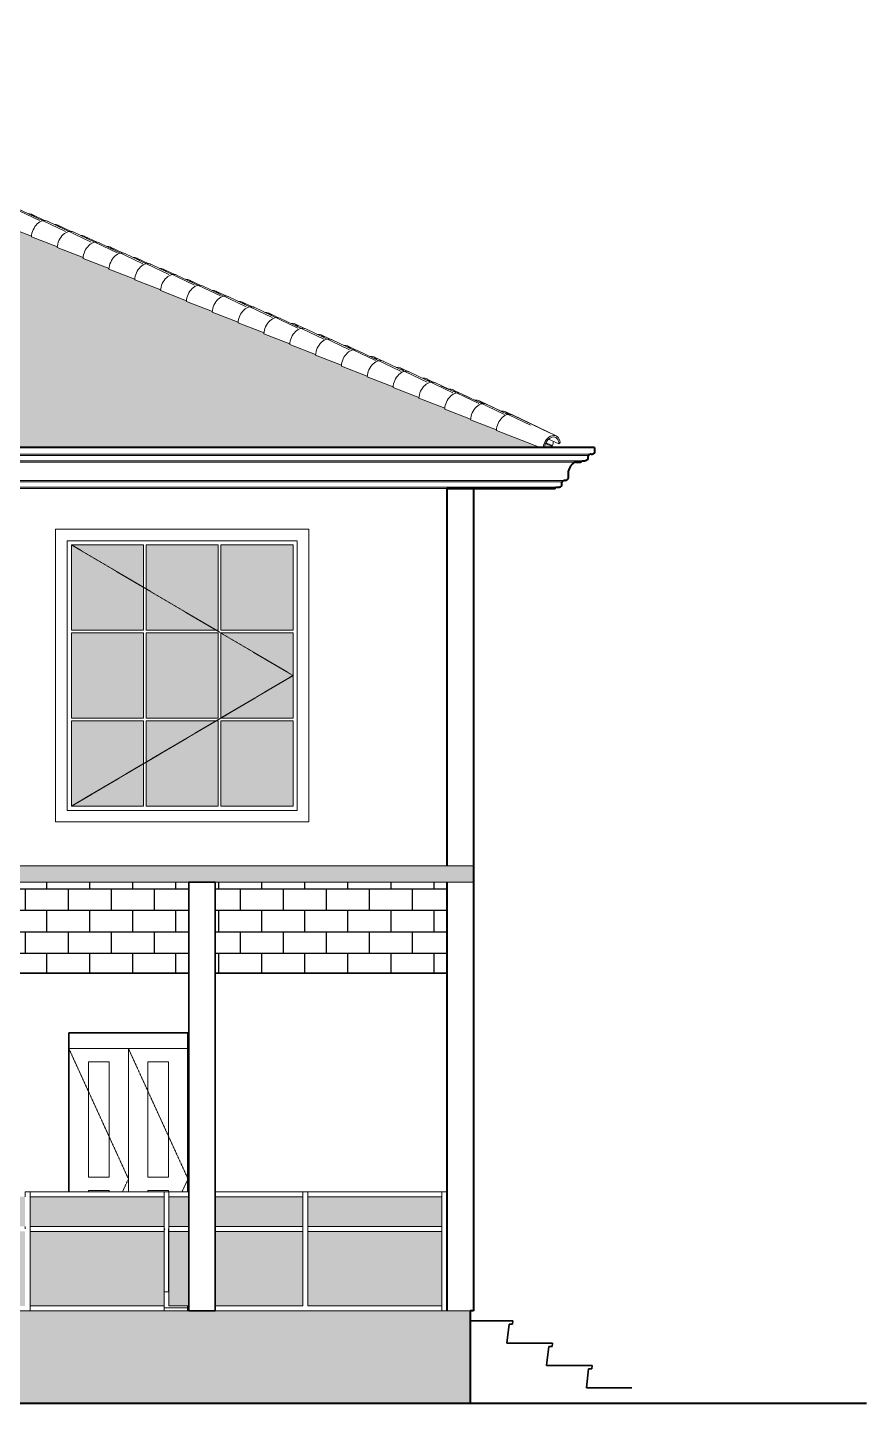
# Model space of a CAD drawing. Header units: inches. Extents: x 8351 to 42256, y 21052 to 33437.
# Drawn here: x 26668 to 26921.6, y 25233.8 to 25649.6 of the extents above; entities that cross this region are included whole.
import ezdxf

# ---------------------------------------------------------------- set-up
doc = ezdxf.new("R2010")
doc.units = ezdxf.units.IN
doc.header["$MEASUREMENT"] = 0
doc.linetypes.add('Dash 1_16_', pattern=[0.125, 0.0625, -0.0625])
for name, color, linetype, lineweight in [('A-COLS', 52, 'Continuous', 9), ('A-DOOR', 10, 'Continuous', 13), ('A-GENM', 13, 'Continuous', 9), ('A-GLAZ', 160, 'Continuous', 13), ('A-GLAZ-CURT', 7, 'Continuous', 9), ('A-GLAZ-CWMG', 7, 'Continuous', 9), ('A-ROOF', 7, 'Continuous', 9), ('A-ROOF-OTLN', 7, 'Continuous', 9), ('A-WALL', 7, 'Continuous', 35)]:
    doc.layers.add(name, color=color, linetype=linetype, lineweight=lineweight)
pattern_1 = [(0, (25783.366, 22132.802), (0, 6.5), []), (90, (25783.366, 22132.802), (-13, 8e-16), [6.5, -6.5]), (90, (25789.866, 22132.802), (-13, 8e-16), [-6.5, 6.5])]

# ---------------------------------------------------------------- blocks, each defined once
blk = doc.blocks.new('Door-Bifold_2-Panel_Classic_SlimFold_Dunbarton - 2_ - 0_ x 6_ - 8_-183970-West')
at = {"layer": 'A-DOOR', "linetype": 'Dash 1_16_', "lineweight": 9}
for p, q in [((37.78, 79.25), (55.78, 39.88)), ((55.78, 79.25), (73.78, 39.88)), ((55.78, 39.88), (53.99, 36)), ((73.78, 39.88), (71.99, 36)), ((66.8, 24.75), (66.53, 24.17))]:
    blk.add_line(p, q, dxfattribs=at)
at = {"layer": 'A-DOOR'}
for p, q in [((55.78, 79.25), (37.78, 79.25)), ((55.78, 36), (55.78, 79.25)), ((55.78, 79.25), (55.78, 36)), ((73.78, 79.25), (55.78, 79.25)), ((43.66, 75.25), (49.91, 75.25)), ((43.66, 40.38), (43.66, 75.25)), ((49.91, 75.25), (49.91, 40.38)), ((61.66, 75.25), (67.91, 75.25)), ((61.66, 40.38), (61.66, 75.25)), ((67.91, 75.25), (67.91, 40.38)), ((49.91, 40.38), (43.66, 40.38)), ((67.91, 40.38), (61.66, 40.38)), ((43.66, 36.38), (49.91, 36.38)), ((43.66, 36), (43.66, 36.38)), ((49.91, 36.38), (49.91, 36)), ((61.66, 36.38), (67.91, 36.38)), ((61.66, 36), (61.66, 36.38)), ((67.91, 36.38), (67.91, 36)), ((67.91, 24.75), (67.91, 5.75)), ((67.91, 5.75), (66.53, 5.75)), ((66.53, 0.88), (73.78, 0.88))]:
    blk.add_line(p, q, dxfattribs=at)
blk = doc.blocks.new('Casement 3x3 with Trim - 36_ x 48_ 6-168443-West')
at = {"layer": 'A-GLAZ', "lineweight": 9}
for p, q in [((110.28, 236.25), (33.78, 236.25)), ((33.78, 236.25), (33.78, 147.75)), ((110.28, 147.75), (110.28, 236.25)), ((37.28, 151.25), (37.28, 232.75)), ((37.28, 232.75), (106.78, 232.75)), ((38.53, 205.67), (38.53, 231.5)), ((38.53, 231.5), (60.36, 231.5)), ((60.36, 231.5), (60.36, 205.67)), ((61.11, 205.67), (61.11, 231.5)), ((61.11, 231.5), (82.95, 231.5)), ((82.95, 231.5), (82.95, 205.67)), ((83.7, 205.67), (83.7, 231.5)), ((83.7, 231.5), (105.53, 231.5)), ((105.53, 231.5), (105.53, 205.67)), ((106.78, 232.75), (106.78, 151.25)), ((60.36, 205.67), (38.53, 205.67)), ((38.53, 179.08), (38.53, 204.92)), ((38.53, 204.92), (60.36, 204.92)), ((60.36, 204.92), (60.36, 179.08)), ((82.95, 205.67), (61.11, 205.67)), ((61.11, 179.08), (61.11, 204.92)), ((61.11, 204.92), (82.95, 204.92)), ((82.95, 204.92), (82.95, 179.08)), ((105.53, 205.67), (83.7, 205.67)), ((83.7, 179.08), (83.7, 204.92)), ((83.7, 204.92), (105.53, 204.92)), ((105.53, 204.92), (105.53, 179.08)), ((60.36, 179.08), (38.53, 179.08)), ((82.95, 179.08), (61.11, 179.08)), ((105.53, 179.08), (83.7, 179.08)), ((38.53, 152.5), (38.53, 178.33)), ((38.53, 178.33), (60.36, 178.33)), ((60.36, 178.33), (60.36, 152.5)), ((61.11, 152.5), (61.11, 178.33)), ((61.11, 178.33), (82.95, 178.33)), ((82.95, 178.33), (82.95, 152.5)), ((83.7, 152.5), (83.7, 178.33)), ((83.7, 178.33), (105.53, 178.33)), ((105.53, 178.33), (105.53, 152.5)), ((106.78, 151.25), (37.28, 151.25)), ((60.36, 152.5), (38.53, 152.5)), ((82.95, 152.5), (61.11, 152.5)), ((105.53, 152.5), (83.7, 152.5)), ((33.78, 147.75), (110.28, 147.75))]:
    blk.add_line(p, q, dxfattribs=at)
at = {"layer": 'A-GLAZ', "linetype": 'Dash 1_16_', "lineweight": 9}
for p, q in [((105.53, 192), (38.53, 231.5)), ((105.53, 192), (38.53, 231.5)), ((38.53, 152.5), (105.53, 192)), ((105.53, 192), (38.53, 152.5))]:
    blk.add_line(p, q, dxfattribs=at)
blk = doc.blocks.new('System Panel - Glazed-177353-West')
at = {"layer": 'A-GLAZ-CURT'}
for p, q in [((150.53, 24), (110.03, 24)), ((110.03, 24), (110.03, 1.5)), ((150.53, 1.5), (150.53, 24)), ((110.03, 1.5), (150.53, 1.5))]:
    blk.add_line(p, q, dxfattribs=at)
blk = doc.blocks.new('System Panel - Glazed-V1-West')
at = {"layer": 'A-GLAZ-CURT'}
for p, q in [((74.03, 24), (68.03, 24)), ((68.03, 24), (68.03, 1.5)), ((108.53, 24), (82.03, 24)), ((108.53, 1.5), (108.53, 24)), ((68.03, 1.5), (74.03, 1.5)), ((82.03, 1.5), (108.53, 1.5))]:
    blk.add_line(p, q, dxfattribs=at)
blk = doc.blocks.new('System Panel - Glazed-177612-West')
at = {"layer": 'A-GLAZ-CURT'}
for p, q in [((150.53, 34.5), (110.03, 34.5)), ((110.03, 34.5), (110.03, 25.5)), ((150.53, 25.5), (150.53, 34.5)), ((110.03, 25.5), (150.53, 25.5))]:
    blk.add_line(p, q, dxfattribs=at)
blk = doc.blocks.new('System Panel - Glazed-V3-West')
at = {"layer": 'A-GLAZ-CURT'}
for p, q in [((74.03, 34.5), (68.03, 34.5)), ((68.03, 34.5), (68.03, 25.5)), ((108.53, 34.5), (82.03, 34.5)), ((108.53, 25.5), (108.53, 34.5)), ((68.03, 25.5), (74.03, 25.5)), ((82.03, 25.5), (108.53, 25.5))]:
    blk.add_line(p, q, dxfattribs=at)
blk = doc.blocks.new('Rectangular Mullion - 1_5_ x 2_5_ rectangular-177538-West')
at = {"layer": 'A-GLAZ-CWMG'}
for p, q in [((150.53, 36), (152.03, 36)), ((150.53, 34.5), (150.53, 36)), ((150.53, 24.75), (150.53, 25.5))]:
    blk.add_line(p, q, dxfattribs=at)
blk = doc.blocks.new('Rectangular Mullion - 1_5_ x 2_5_ rectangular-177608-West')
at = {"layer": 'A-GLAZ-CWMG'}
for p, q in [((110.03, 34.5), (110.03, 36)), ((150.53, 36), (110.03, 36)), ((150.53, 36), (150.53, 34.5))]:
    blk.add_line(p, q, dxfattribs=at)
blk = doc.blocks.new('Rectangular Mullion - 1_5_ x 2_5_ rectangular-V5-West')
at = {"layer": 'A-GLAZ-CWMG'}
for p, q in [((68.03, 34.5), (68.03, 36)), ((74.03, 36), (68.03, 36)), ((108.53, 36), (82.03, 36)), ((108.53, 36), (108.53, 34.5))]:
    blk.add_line(p, q, dxfattribs=at)
blk = doc.blocks.new('Rectangular Mullion - 1_5_ x 2_5_ rectangular-177521-West')
at = {"layer": 'A-GLAZ-CWMG'}
for p, q in [((26.03, 0), (26.03, 1.5)), ((66.53, 1.5), (66.53, 0))]:
    blk.add_line(p, q, dxfattribs=at)
blk = doc.blocks.new('Rectangular Mullion - 1_5_ x 2_5_ rectangular-177541-West')
at = {"layer": 'A-GLAZ-CWMG'}
for p, q in [((150.53, 24), (150.53, 24.75)), ((150.53, 0), (150.53, 1.5))]:
    blk.add_line(p, q, dxfattribs=at)
blk = doc.blocks.new('Rectangular Mullion - 1_5_ x 2_5_ rectangular-177347-West')
at = {"layer": 'A-GLAZ-CWMG'}
for p, q in [((110.03, 24), (110.03, 25.5)), ((150.53, 25.5), (150.53, 24))]:
    blk.add_line(p, q, dxfattribs=at)
blk = doc.blocks.new('Rectangular Mullion - 1_5_ x 2_5_ rectangular-177525-West')
at = {"layer": 'A-GLAZ-CWMG'}
for p, q in [((108.53, 36), (110.03, 36)), ((108.53, 36), (108.53, 34.5)), ((110.03, 36), (110.03, 34.5)), ((108.53, 25.5), (108.53, 24.75)), ((110.03, 25.5), (110.03, 24.75))]:
    blk.add_line(p, q, dxfattribs=at)
blk = doc.blocks.new('RoofCap_Boral_HighProfileClayTiles - Type as Specified in 07 32 00-195525-West')
at = {"layer": 'A-GENM'}
for p, q in [((-108.9, 387.83), (-102.22, 384.64)), ((-100.93, 384.51), (-94.27, 381.33)), ((-92.97, 381.2), (-86.33, 378.02)), ((-85.01, 377.88), (-78.39, 374.72)), ((-77.04, 374.56), (-70.45, 371.41)), ((-69.08, 371.24), (-62.51, 368.1)), ((-61.12, 367.92), (-54.57, 364.79)), ((-53.16, 364.61), (-46.62, 361.48)), ((-45.19, 361.29), (-38.68, 358.18)), ((-37.23, 357.97), (-30.74, 354.87)), ((-29.27, 354.65), (-22.8, 351.56)), ((-21.3, 351.33), (-14.86, 348.25)), ((-13.34, 348.02), (-6.91, 344.95)), ((-5.38, 344.7), (6.32, 339.11)), ((2.59, 341.38), (7.16, 339.19)), ((10.55, 338.06), (15, 335.94)), ((18.51, 334.74), (22.83, 332.68)), ((26.48, 331.43), (30.66, 329.43)), ((34.44, 328.11), (38.49, 326.17)), ((42.4, 324.79), (46.32, 322.92)), ((50.36, 321.47), (54.15, 319.66)), ((58.33, 318.16), (61.98, 316.41)), ((66.29, 314.84), (69.82, 313.15)), ((74.25, 311.52), (77.65, 309.9)), ((82.22, 308.2), (85.48, 306.64)), ((90.18, 304.88), (93.31, 303.39)), ((98.14, 301.57), (101.14, 300.13)), ((106.11, 298.25), (108.97, 296.88)), ((114.07, 294.93), (116.8, 293.62)), ((122.03, 291.61), (124.64, 290.37)), ((130, 288.29), (132.47, 287.11)), ((137.96, 284.98), (140.3, 283.86)), ((145.92, 281.66), (148.13, 280.6)), ((150.25, 279.59), (152.59, 278.47)), ((153.88, 278.34), (155.96, 277.35)), ((156.99, 276.85), (161.53, 274.69)), ((161.85, 275.02), (170.46, 270.91)), ((169.81, 271.7), (183.07, 265.37)), ((183.94, 261.52), (181.98, 262.34)), ((183.94, 261.52), (183.53, 261.39))]:
    blk.add_line(p, q, dxfattribs=at)
for centre, major_axis, start_param, end_param in [((-102.66, 380.63), (1.63, 3.92), 6.08981, 6.637266), ((-94.7, 377.31), (1.63, 3.92), 6.088624, 6.621325), ((-86.73, 374), (1.63, 3.92), 6.087438, 6.605384), ((-78.77, 370.68), (1.63, 3.92), 6.086253, 6.589443), ((-70.81, 367.36), (1.63, 3.92), 6.085067, 6.573502), ((-62.84, 364.04), (1.63, 3.92), 6.083881, 6.554907), ((-54.88, 360.72), (1.63, 3.92), 6.082695, 6.537222), ((-46.92, 357.41), (1.63, 3.92), 6.081509, 6.525678), ((-38.96, 354.09), (1.63, 3.92), 6.080324, 6.509737), ((-30.99, 350.77), (1.63, 3.92), 6.079138, 6.493796), ((-23.03, 347.45), (1.63, 3.92), 6.077952, 6.477855), ((-15.07, 344.13), (1.63, 3.92), 6.077136, 6.433199), ((-7.1, 340.82), (1.63, 3.92), 6.07558, 6.43645), ((0.86, 337.5), (1.63, 3.92), 5.752114, 6.70109), ((8.82, 334.18), (1.63, 3.92), 5.912608, 6.580261), ((16.79, 330.86), (1.63, 3.92), 5.906738, 6.586629), ((24.75, 327.54), (1.63, 3.92), 5.900867, 6.592997), ((32.71, 324.23), (1.63, 3.92), 5.894997, 6.599365), ((40.68, 320.91), (1.63, 3.92), 5.889127, 6.605734), ((48.64, 317.59), (1.63, 3.92), 5.883257, 6.612102), ((56.6, 314.27), (1.63, 3.92), 5.877386, 6.61847), ((64.56, 310.95), (1.63, 3.92), 5.871516, 6.624838), ((72.53, 307.64), (1.63, 3.92), 5.865646, 6.631206), ((80.49, 304.32), (1.63, 3.92), 5.859776, 6.638407), ((88.45, 301), (1.63, 3.92), 5.853905, 6.642764), ((96.42, 297.68), (1.63, 3.92), 5.848035, 6.647703), ((104.38, 294.37), (1.63, 3.92), 5.842165, 6.652641), ((112.34, 291.05), (1.63, 3.92), 5.836295, 6.65758), ((120.31, 287.73), (1.63, 3.92), 5.830424, 6.662518), ((128.27, 284.41), (1.63, 3.92), 5.824554, 6.667456), ((136.23, 281.09), (1.63, 3.92), 5.818684, 6.672395), ((144.2, 277.78), (1.63, 3.92), 5.812814, 6.677333), ((152.16, 274.46), (1.63, 3.92), 5.806943, 6.682271), ((160.12, 271.14), (1.63, 3.92), 5.825946, 6.68721), ((168.09, 267.82), (1.63, 3.92), 5.862831, 6.692148), ((181.65, 262.17), (1.35, 3.23), 6.201497, 6.283185), ((181.65, 262.17), (1.35, 3.23), 4.793077, 5.159721)]:
    blk.add_ellipse(centre, major_axis=major_axis, ratio=0.67828, start_param=start_param, end_param=end_param, dxfattribs=at)
blk = doc.blocks.new('RoofCap_Boral_HighProfileClayTiles - Type as Specified in 07 32 00-196177-West')
at = {"layer": 'A-GENM'}
for p, q in [((21.13, 332.73), (7.87, 339.06)), ((28.94, 329.47), (15.68, 335.81)), ((10.87, 331.3), (7.83, 332.48)), ((18.68, 328.05), (10.83, 331.08)), ((36.74, 326.22), (23.48, 332.56)), ((44.55, 322.97), (31.29, 329.3)), ((26.49, 324.8), (18.64, 327.83)), ((34.3, 321.54), (26.45, 324.58)), ((52.36, 319.71), (39.1, 326.05)), ((42.1, 318.29), (34.26, 321.32)), ((60.17, 316.46), (46.91, 322.8)), ((49.91, 315.04), (42.06, 318.07)), ((67.97, 313.21), (54.71, 319.54)), ((75.78, 309.95), (62.52, 316.29)), ((57.72, 311.78), (49.87, 314.82)), ((83.59, 306.7), (70.33, 313.04)), ((65.53, 308.53), (57.68, 311.56)), ((73.33, 305.28), (65.49, 308.31)), ((91.4, 303.45), (78.14, 309.79)), ((81.14, 302.03), (73.29, 305.06)), ((99.2, 300.19), (85.94, 306.53)), ((88.95, 298.77), (81.1, 301.8)), ((107.01, 296.94), (93.75, 303.28)), ((114.82, 293.69), (101.56, 300.03)), ((96.76, 295.52), (88.91, 298.55)), ((104.56, 292.27), (96.72, 295.3)), ((122.63, 290.44), (109.37, 296.77)), ((112.37, 289.01), (104.52, 292.05)), ((130.43, 287.18), (117.17, 293.52)), ((120.18, 285.76), (112.33, 288.79)), ((138.24, 283.93), (124.98, 290.27)), ((146.05, 280.68), (132.79, 287.01)), ((127.98, 282.51), (120.14, 285.54)), ((153.86, 277.42), (140.59, 283.76)), ((135.79, 279.25), (127.95, 282.29)), ((143.6, 276), (135.75, 279.03)), ((161.66, 274.17), (148.4, 280.51)), ((151.41, 272.75), (143.56, 275.78)), ((169.47, 270.92), (156.21, 277.25)), ((159.21, 269.49), (151.37, 272.53)), ((177.28, 267.66), (164.02, 274)), ((185.09, 264.41), (171.82, 270.75)), ((167.02, 266.24), (159.18, 269.27)), ((180.2, 260.91), (166.98, 266.02)), ((182.76, 263.39), (185.87, 262)), ((185.87, 262), (186.23, 262.38))]:
    blk.add_line(p, q, dxfattribs=at)
for centre, major_axis, start_param, end_param in [((6.14, 335.18), (1.63, 3.92), 6.215489, 7.517648), ((13.95, 331.93), (1.63, 3.92), 6.215489, 8.338159), ((21.76, 328.67), (1.63, 3.92), 6.215489, 8.338159), ((29.57, 325.42), (1.63, 3.92), 6.215489, 8.338159), ((37.37, 322.17), (1.63, 3.92), 6.215489, 8.338159), ((45.18, 318.92), (1.63, 3.92), 6.215489, 8.338159), ((52.99, 315.66), (1.63, 3.92), 6.215489, 8.338159), ((60.79, 312.41), (1.63, 3.92), 6.215489, 8.338159), ((68.6, 309.16), (1.63, 3.92), 6.215489, 8.338159), ((76.41, 305.9), (1.63, 3.92), 6.215489, 8.338159), ((84.22, 302.65), (1.63, 3.92), 6.215489, 8.338159), ((92.02, 299.4), (1.63, 3.92), 6.215489, 8.338159), ((99.83, 296.14), (1.63, 3.92), 6.215489, 8.338159), ((107.64, 292.89), (1.63, 3.92), 6.215489, 8.338159), ((115.45, 289.64), (1.63, 3.92), 6.215489, 8.338159), ((123.25, 286.38), (1.63, 3.92), 6.215489, 8.338159), ((131.06, 283.13), (1.63, 3.92), 6.215489, 8.338159), ((138.87, 279.88), (1.63, 3.92), 6.215489, 8.338159), ((146.68, 276.63), (1.63, 3.92), 6.215489, 8.338159), ((154.48, 273.37), (1.63, 3.92), 6.215489, 8.338159), ((162.29, 270.12), (1.63, 3.92), 6.215489, 8.338159), ((170.1, 266.87), (1.63, 3.92), 6.215489, 8.338159), ((183.66, 261.21), (1.35, 3.23), 5.343944, 8.219619), ((183.66, 261.21), (1.15, 2.77), 5.263256, 8.235788)]:
    blk.add_ellipse(centre, major_axis=major_axis, ratio=0.67828, start_param=start_param, end_param=end_param, dxfattribs=at)

msp = doc.modelspace()

# ---------------------------------------------------------------- hatches: boundary and pattern name
at = {"transparency": 33554544}
h = msp.add_hatch(dxfattribs=at)
h.set_pattern_fill('AR-RSHKE', scale=0.4, style=0)
h.set_pattern_definition([(0, (25783.366, 22132.802), (10.2, 4.8), [2.4, -2, 2.8, -1.2, 3.6, -1.6]), (0, (25785.766, 22133.002), (10.2, 4.8), [2, -7.6, 1.6, -2.4]), (0, (25790.566, 22132.502), (10.2, 4.8), [1.2, -12.4]), (90, (25783.366, 22132.802), (-3.4, 4.8), [4.6, -14.6]), (90, (25785.766, 22132.802), (-3.4, 4.8), [4.5, -14.7]), (90, (25787.766, 22132.802), (-3.4, 4.8), [4.2, -15]), (90, (25790.566, 22132.502), (-3.4, 4.8), [4.6, -14.6]), (90, (25791.766, 22132.502), (-3.4, 4.8), [4.6, -14.6]), (90, (25795.366, 22132.802), (-3.4, 4.8), [4.4, -14.8])])
h.paths.add_polyline_path([(26496.76, 25522.67), (26822.91, 25522.67), (26809.71, 25527.77), (26809.71, 25528.01), (26801.9, 25531.03), (26801.9, 25531.26), (26794.09, 25534.28), (26794.09, 25534.52), (26786.29, 25537.53), (26786.29, 25537.77), (26778.48, 25540.79), (26778.48, 25541.02), (26770.67, 25544.04), (26770.67, 25544.27), (26762.86, 25547.29), (26762.86, 25547.53), (26755.06, 25550.55), (26755.06, 25550.78), (26747.25, 25553.8), (26747.25, 25554.03), (26739.44, 25557.05), (26739.44, 25557.29), (26731.63, 25560.3), (26731.63, 25560.54), (26723.83, 25563.56), (26723.83, 25563.79), (26716.02, 25566.81), (26716.02, 25567.05), (26708.21, 25570.06), (26708.21, 25570.3), (26700.4, 25573.32), (26700.4, 25573.55), (26692.6, 25576.57), (26692.6, 25576.81), (26684.79, 25579.82), (26684.79, 25580.06), (26676.98, 25583.08), (26676.98, 25583.31), (26669.17, 25586.33), (26669.17, 25586.56), (26661.37, 25589.58), (26661.37, 25589.82), (26653.56, 25592.84), (26653.56, 25593.07), (26650.56, 25594.23), (26643.2, 25591.39), (26643.23, 25591.17), (26635.5, 25588.18), (26635.54, 25587.96), (26627.81, 25584.97), (26627.85, 25584.76), (26620.11, 25581.77), (26620.15, 25581.55), (26612.42, 25578.56), (26612.46, 25578.35), (26604.73, 25575.36), (26604.77, 25575.14), (26597.03, 25572.15), (26597.07, 25571.93), (26589.34, 25568.94), (26589.38, 25568.73), (26581.65, 25565.74), (26581.68, 25565.52), (26573.95, 25562.53), (26573.99, 25562.32), (26566.26, 25559.33), (26566.3, 25559.11), (26558.56, 25556.12), (26558.6, 25555.9), (26550.87, 25552.92), (26550.91, 25552.7), (26543.18, 25549.71), (26543.21, 25549.49), (26535.48, 25546.5), (26535.52, 25546.29), (26527.79, 25543.3), (26527.83, 25543.08), (26520.09, 25540.09), (26520.13, 25539.88), (26512.4, 25536.89), (26512.44, 25536.67), (26497.96, 25531.08), (26497.76, 25532.27), (26497.28, 25533.31), (26496.76, 25533.09), (26496.76, 25530.09)], flags=0)
h.paths.add_polyline_path([(26827.38, 25522.67), (26824.59, 25523.83), (26824.35, 25523.3), (26824.26, 25522.67), (26826.04, 25522.67)], flags=0)
at = {"lineweight": 40, "transparency": 33554544}
h = msp.add_hatch(color=256, dxfattribs=at)
h.set_gradient(name='INVSPHERICAL')
h.paths.add_polyline_path([(26703.09, 25493.25), (26681.26, 25493.25), (26703.09, 25480.38)], flags=17)
h.paths.add_polyline_path([(26725.67, 25493.25), (26703.84, 25493.25), (26703.84, 25479.94), (26725.08, 25467.42), (26725.67, 25467.42)])
h.paths.add_polyline_path([(26748.26, 25493.25), (26726.42, 25493.25), (26726.42, 25467.42), (26748.26, 25467.42)])
h.paths.add_polyline_path([(26703.84, 25479.94), (26703.84, 25467.42), (26725.08, 25467.42)], flags=17)
h.paths.add_polyline_path([(26703.09, 25480.38), (26681.26, 25493.25), (26681.26, 25467.42), (26703.09, 25467.42)])
h = msp.add_hatch(color=256, dxfattribs=at)
h.set_gradient(name='INVSPHERICAL')
h.paths.add_polyline_path([(26703.09, 25466.67), (26681.26, 25466.67), (26681.26, 25440.84), (26703.09, 25440.84)])
h.paths.add_polyline_path([(26725.67, 25466.67), (26703.84, 25466.67), (26703.84, 25440.84), (26725.67, 25440.84)])
h.paths.add_polyline_path([(26726.42, 25466.62), (26726.42, 25440.88), (26748.26, 25453.75)])
h.paths.add_polyline_path([(26748.26, 25453.75), (26726.42, 25440.88), (26726.42, 25440.84), (26748.26, 25440.84)])
h.paths.add_polyline_path([(26748.26, 25466.67), (26726.42, 25466.67), (26726.42, 25466.62), (26748.26, 25453.75)])
h = msp.add_hatch(color=256, dxfattribs=at)
h.set_gradient(name='INVSPHERICAL')
h.paths.add_polyline_path([(26703.09, 25440.09), (26681.26, 25440.09), (26681.26, 25414.25), (26703.09, 25427.12)])
h.paths.add_polyline_path([(26703.09, 25427.12), (26681.26, 25414.25), (26703.09, 25414.25)])
h.paths.add_polyline_path([(26725.67, 25440.09), (26725.08, 25440.09), (26703.84, 25427.57), (26703.84, 25414.25), (26725.67, 25414.25)])
h.paths.add_polyline_path([(26725.08, 25440.09), (26703.84, 25440.09), (26703.84, 25427.57)], flags=17)
h.paths.add_polyline_path([(26748.26, 25440.09), (26726.42, 25440.09), (26726.42, 25414.25), (26748.26, 25414.25)])
at = {"lineweight": -2, "transparency": 33554671}
msp.add_hatch(color=7, dxfattribs=at).paths.add_polyline_path([(26802.76, 25396.25), (26496.76, 25396.25), (26496.76, 25391.25), (26641.76, 25391.25), (26649.76, 25391.25), (26716.76, 25391.25), (26724.76, 25391.25), (26802.76, 25391.25)])
h = msp.add_hatch()
h.set_pattern_fill('BRICK', color=16, scale=26)
h.set_pattern_definition(pattern_1)
h.paths.add_polyline_path([(26716.76, 25391.25), (26649.76, 25391.25), (26649.76, 25363.75), (26716.76, 25363.75)])
h = msp.add_hatch()
h.set_pattern_fill('BRICK', color=16, scale=26)
h.set_pattern_definition(pattern_1)
h.paths.add_polyline_path([(26794.76, 25391.25), (26724.76, 25391.25), (26724.76, 25363.75), (26794.76, 25363.75)])
at = {"lineweight": 40, "transparency": 33554544}
h = msp.add_hatch(color=256, dxfattribs=at)
h.set_gradient(name='INVSPHERICAL')
h.paths.add_polyline_path([(26667.26, 25285.75), (26649.76, 25285.75), (26649.76, 25263.25), (26667.26, 25263.25)])
h.paths.add_polyline_path([(26667.26, 25296.25), (26649.76, 25296.25), (26649.76, 25287.25), (26667.26, 25287.25)])
h.paths.add_polyline_path([(26709.26, 25296.25), (26668.76, 25296.25), (26668.76, 25287.25), (26709.26, 25287.25)])
h.paths.add_polyline_path([(26709.26, 25285.75), (26668.76, 25285.75), (26668.76, 25263.25), (26709.26, 25263.25)])
h = msp.add_hatch(color=256, dxfattribs=at)
h.set_gradient(name='INVSPHERICAL')
h.paths.add_polyline_path([(26751.26, 25285.75), (26724.76, 25285.75), (26724.76, 25263.25), (26751.26, 25263.25)])
h.paths.add_polyline_path([(26716.76, 25285.75), (26710.76, 25285.75), (26710.76, 25263.25), (26716.76, 25263.25)])
h.paths.add_polyline_path([(26716.76, 25296.25), (26710.76, 25296.25), (26710.76, 25287.25), (26716.76, 25287.25)])
h.paths.add_polyline_path([(26751.26, 25296.25), (26724.76, 25296.25), (26724.76, 25287.25), (26751.26, 25287.25)])
h = msp.add_hatch(color=256, dxfattribs=at)
h.set_gradient(name='INVSPHERICAL')
h.paths.add_polyline_path([(26793.26, 25285.75), (26752.76, 25285.75), (26752.76, 25263.25), (26793.26, 25263.25)])
h.paths.add_polyline_path([(26793.26, 25296.25), (26752.76, 25296.25), (26752.76, 25287.25), (26793.26, 25287.25)])
h = msp.add_hatch()
h.set_pattern_fill('GRAVEL', color=8, scale=20)
h.set_pattern_definition([(228.01279, (25797.7662, 22152.8018), (-160, -180), [2.69072, -266.38176]), (184.96974, (25795.9662, 22150.8018), (240, 20), [4.61736, -457.1185]), (132.510447, (25791.3662, 22150.4018), (200, -220), [3.25576, -322.32065]), (267.27369, (25783.5662, 22145.4018), (20, 400), [4.20476, -416.27116]), (292.833654, (25783.3662, 22141.2018), (-100, 240), [4.1231, -408.18746]), (357.27369, (25784.9662, 22137.4018), (-400, 20), [4.20476, -416.27116]), (37.69424, (25789.16616, 22137.20184), (-260, -200), [5.56058, -550.49697]), (72.255328, (25793.56616, 22140.60184), (140, 440), [5.24976, -519.72643]), (121.429566, (25795.1662, 22145.6018), (-160, 260), [4.219, -417.68146]), (175.23636, (25792.9662, 22149.2018), (220, -20), [4.81664, -236.01525]), (222.397438, (25788.16616, 22149.60184), (-240, -220), [6.22896, -616.6675]), (138.814075, (25803.3662, 22145.2018), (-140, 120), [2.12602, -210.4769]), (171.469234, (25801.7662, 22146.6018), (260, -40), [4.04474, -400.43023]), (225, (25797.766, 22147.202), (-2e-15, -20), [2.82842, -25.45585]), (203.19859, (25796.3662, 22149.6018), (100, 40), [1.52316, -150.7923]), (291.80141, (25794.966, 22149.002), (-20, 60), [2.15406, -105.54924]), (30.96376, (25795.766, 22147.002), (60, 40), [3.49858, -113.12046]), (161.56505, (25798.766, 22148.802), (40, -20), [2.52982, -60.71573]), (16.38954, (25783.3662, 22149.0018), (200, 60), [3.544, -350.8569]), (70.346176, (25786.7662, 22150.0018), (-80, -220), [2.97322, -294.34815]), (293.19859, (25798.7662, 22152.8018), (-40, 100), [3.0463, -149.26916]), (343.61046, (25799.9662, 22150.0018), (-200, 60), [3.544, -350.8569]), (339.443955, (25783.3662, 22136.6018), (-100, 40), [3.4176, -167.46247]), (294.77514, (25786.5662, 22135.4018), (-100, 220), [2.86356, -283.49286]), (66.80141, (25798.9662, 22132.8018), (40, 100), [3.0463, -149.26916]), (17.354025, (25800.1662, 22135.6018), (-260, -80), [3.35262, -331.90847]), (69.443955, (25789.1662, 22132.8018), (-40, -100), [1.7088, -169.17127]), (101.30993, (25797.766, 22132.802), (-20, 80), [1.0198, -100.96059]), (165.96376, (25797.566, 22133.802), (60, -20), [4.1231, -78.33901]), (186.009006, (25793.5662, 22134.8018), (200, 20), [3.821, -378.27846]), (303.69007, (25795.766, 22145.202), (-20, 40), [2.88444, -69.22659]), (353.157227, (25797.36616, 22142.8018), (340, -40), [5.03588, -498.55125]), (60.945396, (25802.3662, 22142.2018), (-80, -140), [2.05912, -203.85348]), (90, (25803.366, 22144.002), (-20, 20), [1.2, -18.8]), (120.256437, (25793.1662, 22135.4018), (80, -140), [2.77848, -275.0704]), (48.01279, (25791.7662, 22137.8018), (160, 180), [5.38144, -263.69104]), (0, (25795.366, 22141.802), (20, 20), [5.2, -14.8]), (325.304846, (25800.5662, 22141.8018), (200, -140), [3.16228, -313.06549]), (254.0546, (25803.1662, 22140.0018), (-20, -80), [2.91204, -142.69016]), (207.645975, (25802.3662, 22137.2018), (-380, -200), [4.7413, -469.38948]), (175.42608, (25798.16616, 22135.0018), (-260, 20), [5.01598, -496.58147])])
h.paths.add_polyline_path([(26411.76, 25261.75), (26410.76, 25261.75), (26352.76, 25261.75), (26344.76, 25261.75), (26238.76, 25261.75), (26231.76, 25261.75), (26231.76, 25233.75), (26411.76, 25233.75)])
h.paths.add_polyline_path([(26495.76, 25261.75), (26488.76, 25261.75), (26418.76, 25261.75), (26411.76, 25261.75), (26411.76, 25233.75), (26495.76, 25233.75)])
h.paths.add_polyline_path([(26801.76, 25261.75), (26794.76, 25261.75), (26724.76, 25261.75), (26716.76, 25261.75), (26649.76, 25261.75), (26641.76, 25261.75), (26496.76, 25261.75), (26495.76, 25261.75), (26495.76, 25252), (26497.25, 25252), (26497.25, 25258.75), (26593.25, 25258.75), (26596.25, 25258.5), (26596.25, 25233.75), (26801.76, 25233.75)])

# ---------------------------------------------------------------- linework, layer by layer
at = {"layer": 'A-COLS', "lineweight": 40}
for p, q in [((26839.38, 25522.67), (26496.76, 25522.67)), ((26837.38, 25519.68), (26837.38, 25519.45)), ((26838.37, 25520.67), (26838.79, 25520.67)), ((26839.38, 25522.67), (26839.38, 25521.26)), ((26833.68, 25518.25), (26834.97, 25518.25)), ((26835.66, 25518.67), (26836.59, 25518.67)), ((26829.38, 25511.68), (26829.38, 25511.26)), ((26830.37, 25512.67), (26830.5, 25512.67)), ((26831.38, 25514.67), (26831.38, 25513.55)), ((26794.76, 25510.25), (26802.76, 25510.25)), ((26794.76, 25510.24), (26794.76, 25396.25)), ((26802.76, 25510.25), (26827.17, 25510.25)), ((26802.76, 25510.24), (26802.76, 25261.75)), ((26827.73, 25510.67), (26828.79, 25510.67)), ((26794.76, 25391.25), (26794.76, 25261.75)), ((26801.76, 25261.75), (26801.76, 25233.75)), ((26802.76, 25261.75), (26801.76, 25261.75)), ((26921.59, 25233.75), (26159.76, 25233.75))]:
    msp.add_line(p, q, dxfattribs=at)
at = {"layer": 'A-COLS'}
for p, q in [((26496.76, 25396.25), (26802.76, 25396.25)), ((26716.76, 25391.25), (26649.76, 25391.25)), ((26802.76, 25391.25), (26724.76, 25391.25)), ((26649.76, 25261.75), (26716.76, 25261.75)), ((26724.76, 25261.75), (26794.76, 25261.75)), ((26801.76, 25261.75), (26794.76, 25261.75))]:
    msp.add_line(p, q, dxfattribs=at)
at = {"layer": 'A-COLS', "lineweight": 35}
for p, q in [((26716.76, 25391.25), (26716.76, 25261.75)), ((26724.76, 25391.25), (26716.76, 25391.25)), ((26724.76, 25391.25), (26724.76, 25261.75)), ((26724.76, 25261.75), (26716.76, 25261.75))]:
    msp.add_line(p, q, dxfattribs=at)
at = {"layer": 'A-COLS', "lineweight": 40}
for points, knots in [([(26838.37, 25520.67), (26838.28, 25520.67), (26838.15, 25520.65), (26837.99, 25520.59), (26837.89, 25520.55), (26837.82, 25520.5), (26837.75, 25520.45), (26837.68, 25520.39), (26837.63, 25520.33), (26837.57, 25520.26), (26837.51, 25520.17), (26837.45, 25520.06), (26837.4, 25519.9), (26837.38, 25519.77), (26837.38, 25519.68)], [-1, -1, -1, -1, -0.833333, -0.75, -0.666667, -0.625, -0.583333, -0.5, -0.458333, -0.416667, -0.333333, -0.25, -0.166667, 0, 0, 0, 0]), ([(26839.38, 25521.26), (26839.38, 25521.2), (26839.37, 25521.13), (26839.34, 25521.03), (26839.3, 25520.96), (26839.27, 25520.91), (26839.24, 25520.87), (26839.2, 25520.83), (26839.16, 25520.79), (26839.12, 25520.76), (26839.08, 25520.74), (26839.02, 25520.71), (26838.92, 25520.68), (26838.84, 25520.67), (26838.79, 25520.67)], [-1, -1, -1, -1, -0.833333, -0.75, -0.666667, -0.583333, -0.541667, -0.5, -0.416667, -0.375, -0.333333, -0.25, -0.166667, 0, 0, 0, 0]), ([(26833.6, 25518.25), (26833.53, 25518.21), (26833.38, 25518.13), (26833.16, 25517.99), (26832.95, 25517.84), (26832.74, 25517.67), (26832.55, 25517.5), (26832.37, 25517.3), (26832.15, 25517.03), (26831.91, 25516.67), (26831.68, 25516.2), (26831.45, 25515.54), (26831.38, 25515.01), (26831.38, 25514.67)], [-0.7068421, -0.7068421, -0.7068421, -0.7068421, -0.6666667, -0.625, -0.5833333, -0.5416667, -0.5, -0.4583333, -0.4166667, -0.3333333, -0.25, -0.1666667, 0, 0, 0, 0]), ([(26833.6, 25518.25), (26833.61, 25518.25), (26833.62, 25518.25), (26833.63, 25518.25), (26833.67, 25518.25), (26833.71, 25518.25), (26833.76, 25518.25)], [0.97512086, 0.97512086, 0.97512086, 0.97512086, 0.97943315, 0.97943315, 0.97943315, 1, 1, 1, 1]), ([(26834.97, 25518.25), (26835.04, 25518.25), (26835.14, 25518.26), (26835.27, 25518.31), (26835.35, 25518.34), (26835.41, 25518.38), (26835.46, 25518.42), (26835.52, 25518.47), (26835.56, 25518.52), (26835.61, 25518.57), (26835.63, 25518.61), (26835.65, 25518.64), (26835.66, 25518.65), (26835.66, 25518.66), (26835.66, 25518.67)], [0, 0, 0, 0, 0.1666667, 0.25, 0.3333333, 0.375, 0.4166667, 0.5, 0.5416667, 0.5833333, 0.6666667, 0.6666667, 0.6666667, 0.6879032, 0.6879032, 0.6879032, 0.6879032]), ([(26837.38, 25519.45), (26837.38, 25519.38), (26837.37, 25519.28), (26837.32, 25519.15), (26837.28, 25519.06), (26837.23, 25518.99), (26837.19, 25518.93), (26837.14, 25518.88), (26837.09, 25518.84), (26837.03, 25518.8), (26836.97, 25518.76), (26836.9, 25518.72), (26836.77, 25518.68), (26836.66, 25518.67), (26836.59, 25518.67)], [-1, -1, -1, -1, -0.833333, -0.75, -0.666667, -0.583333, -0.541667, -0.5, -0.416667, -0.375, -0.333333, -0.25, -0.166667, 0, 0, 0, 0]), ([(26830.37, 25512.67), (26830.28, 25512.67), (26830.15, 25512.65), (26829.99, 25512.59), (26829.89, 25512.55), (26829.82, 25512.5), (26829.75, 25512.45), (26829.68, 25512.39), (26829.63, 25512.33), (26829.57, 25512.26), (26829.51, 25512.17), (26829.45, 25512.06), (26829.4, 25511.9), (26829.38, 25511.77), (26829.38, 25511.68)], [-1, -1, -1, -1, -0.833333, -0.75, -0.666667, -0.625, -0.583333, -0.5, -0.458333, -0.416667, -0.333333, -0.25, -0.166667, 0, 0, 0, 0]), ([(26831.38, 25513.55), (26831.38, 25513.47), (26831.37, 25513.35), (26831.32, 25513.21), (26831.27, 25513.1), (26831.21, 25513.02), (26831.16, 25512.96), (26831.11, 25512.91), (26831.05, 25512.86), (26830.99, 25512.81), (26830.93, 25512.77), (26830.84, 25512.73), (26830.69, 25512.68), (26830.58, 25512.67), (26830.5, 25512.67)], [-1, -1, -1, -1, -0.833333, -0.75, -0.666667, -0.583333, -0.541667, -0.5, -0.416667, -0.375, -0.333333, -0.25, -0.166667, 0, 0, 0, 0]), ([(26827.17, 25510.25), (26827.22, 25510.25), (26827.3, 25510.26), (26827.39, 25510.29), (26827.45, 25510.32), (26827.49, 25510.35), (26827.54, 25510.38), (26827.58, 25510.41), (26827.61, 25510.45), (26827.64, 25510.49), (26827.68, 25510.54), (26827.71, 25510.61), (26827.73, 25510.65), (26827.73, 25510.66)], [0, 0, 0, 0, 0.1666667, 0.25, 0.3333333, 0.375, 0.4166667, 0.5, 0.5416667, 0.5833333, 0.6666667, 0.75, 0.8087898, 0.8087898, 0.8087898, 0.8087898]), ([(26829.38, 25511.26), (26829.38, 25511.2), (26829.37, 25511.13), (26829.34, 25511.03), (26829.3, 25510.96), (26829.27, 25510.91), (26829.24, 25510.87), (26829.2, 25510.83), (26829.16, 25510.79), (26829.12, 25510.76), (26829.08, 25510.74), (26829.02, 25510.71), (26828.92, 25510.68), (26828.84, 25510.67), (26828.79, 25510.67)], [-1, -1, -1, -1, -0.833333, -0.75, -0.666667, -0.583333, -0.541667, -0.5, -0.416667, -0.375, -0.333333, -0.25, -0.166667, 0, 0, 0, 0])]:
    msp.add_open_spline(points, degree=3, knots=knots, dxfattribs=at)
at = {"layer": 'A-ROOF'}
for p, q in [((26824.59, 25523.83), (26827.38, 25522.67)), ((26496.76, 25522.67), (26822.91, 25522.67)), ((26824.26, 25522.67), (26827.38, 25522.67))]:
    msp.add_line(p, q, dxfattribs=at)
at = {"layer": 'A-ROOF-OTLN'}
for p, q in [((26496.76, 25520.67), (26838.37, 25520.67)), ((26496.76, 25520.25), (26837.56, 25520.25)), ((26496.76, 25518.67), (26835.66, 25518.67)), ((26496.76, 25518.25), (26833.68, 25518.25)), ((26496.76, 25512.67), (26830.37, 25512.67)), ((26496.76, 25512.25), (26829.56, 25512.25)), ((26496.76, 25510.67), (26827.73, 25510.67)), ((26496.76, 25510.25), (26794.76, 25510.25))]:
    msp.add_line(p, q, dxfattribs=at)
at = {"layer": 'A-WALL'}
for p, q in [((26649.76, 25363.75), (26716.76, 25363.75)), ((26724.76, 25363.75), (26794.76, 25363.75)), ((26680.51, 25297.75), (26680.51, 25345.75)), ((26680.51, 25345.75), (26716.51, 25345.75)), ((26716.51, 25345.75), (26716.51, 25297.75)), ((26716.51, 25263.25), (26716.51, 25261.75)), ((26814.68, 25258.75), (26801.76, 25258.75)), ((26812.92, 25252), (26813.56, 25257.75)), ((26814.57, 25257.75), (26813.56, 25257.75)), ((26814.57, 25257.75), (26814.68, 25258.75)), ((26826.68, 25252), (26812.92, 25252)), ((26824.92, 25245.25), (26825.56, 25251)), ((26826.57, 25251), (26825.56, 25251)), ((26826.57, 25251), (26826.68, 25252)), ((26838.68, 25245.25), (26824.92, 25245.25)), ((26838.57, 25244.25), (26838.68, 25245.25)), ((26836.92, 25238.5), (26837.56, 25244.25)), ((26838.57, 25244.25), (26837.56, 25244.25)), ((26850.68, 25238.5), (26836.92, 25238.5))]:
    msp.add_line(p, q, dxfattribs=at)

# ---------------------------------------------------------------- block references
at = {"layer": 'A-COLS'}
msp.add_blockref('Rectangular Mullion - 1_5_ x 2_5_ rectangular-177541-West', (26642.73, 25261.75), dxfattribs=at)
at = {"layer": 'A-DOOR'}
msp.add_blockref('Door-Bifold_2-Panel_Classic_SlimFold_Dunbarton - 2_ - 0_ x 6_ - 8_-183970-West', (26642.73, 25261.75), dxfattribs=at)
at = {"layer": 'A-GENM'}
for name in ['RoofCap_Boral_HighProfileClayTiles - Type as Specified in 07 32 00-195525-West', 'RoofCap_Boral_HighProfileClayTiles - Type as Specified in 07 32 00-196177-West']:
    msp.add_blockref(name, (26642.73, 25261.75), dxfattribs=at)
at = {"layer": 'A-GLAZ'}
msp.add_blockref('Casement 3x3 with Trim - 36_ x 48_ 6-168443-West', (26642.73, 25261.75), dxfattribs=at)
at = {"layer": 'A-GLAZ-CURT'}
for name, p in [('System Panel - Glazed-177612-West', (26558.73, 25261.75)), ('System Panel - Glazed-V3-West', (26642.73, 25261.75)), ('System Panel - Glazed-177612-West', (26642.73, 25261.75)), ('System Panel - Glazed-177353-West', (26558.73, 25261.75)), ('System Panel - Glazed-V1-West', (26642.73, 25261.75)), ('System Panel - Glazed-177353-West', (26642.73, 25261.75))]:
    msp.add_blockref(name, p, dxfattribs=at)
at = {"layer": 'A-GLAZ-CWMG'}
for name, p in [('Rectangular Mullion - 1_5_ x 2_5_ rectangular-177525-West', (26558.73, 25261.75)), ('Rectangular Mullion - 1_5_ x 2_5_ rectangular-177608-West', (26558.73, 25261.75)), ('Rectangular Mullion - 1_5_ x 2_5_ rectangular-177525-West', (26600.73, 25261.75)), ('Rectangular Mullion - 1_5_ x 2_5_ rectangular-V5-West', (26642.73, 25261.75)), ('Rectangular Mullion - 1_5_ x 2_5_ rectangular-177525-West', (26642.73, 25261.75)), ('Rectangular Mullion - 1_5_ x 2_5_ rectangular-177608-West', (26642.73, 25261.75)), ('Rectangular Mullion - 1_5_ x 2_5_ rectangular-177538-West', (26642.73, 25261.75)), ('Rectangular Mullion - 1_5_ x 2_5_ rectangular-177347-West', (26558.73, 25261.75)), ('Rectangular Mullion - 1_5_ x 2_5_ rectangular-177347-West', (26600.73, 25261.75)), ('Rectangular Mullion - 1_5_ x 2_5_ rectangular-177347-West', (26642.73, 25261.75)), ('Rectangular Mullion - 1_5_ x 2_5_ rectangular-177521-West', (26642.73, 25261.75))]:
    msp.add_blockref(name, p, dxfattribs=at)

doc.saveas('drawing.dxf')
